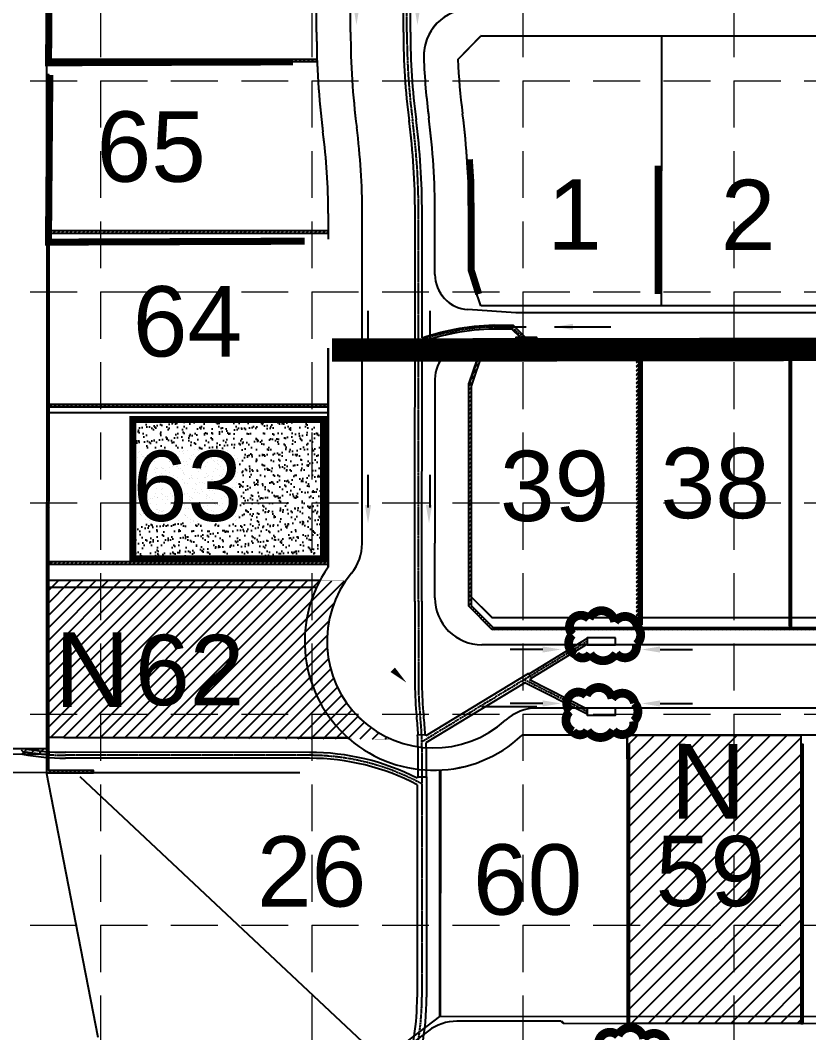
# Model space of a CAD drawing. Header units: inches. Extents: x 2468851 to 2474620, y 7110473 to 7114082.
# Drawn here: x 2471700.9 to 2472037.1, y 7112501.3 to 7112932.9 of the extents above; entities that cross this region are included whole.
import ezdxf
from ezdxf.enums import TextEntityAlignment as Align

# ---------------------------------------------------------------- set-up
doc = ezdxf.new("R2010")
doc.units = ezdxf.units.IN
doc.header["$MEASUREMENT"] = 0
for name, pattern in [('CENTER2', [1.125, 0.75, -0.125, 0.125, -0.125]), ('HIDDEN', [0.375, 0.25, -0.125]), ('PHANTOM2', [3.15, 1.9, -0.25, 0.25, -0.25, 0.25, -0.25])]:
    doc.linetypes.add(name, pattern=pattern)
for name, color, linetype in [('APVMT', 11, 'Continuous'), ('AROW', 250, 'Continuous'), ('BASE', 7, 'Continuous'), ('BDY', 250, 'PHANTOM2'), ('ESMT', 250, 'HIDDEN'), ('ex-pvmt', 7, 'Continuous'), ('ex-row', 1, 'Continuous'), ('ex-stm', 9, 'Continuous'), ('EXIST', 250, 'Continuous'), ('EXSTM', 250, 'Continuous'), ('FLOW', 250, 'Continuous'), ('fut-apvmt', 157, 'Continuous'), ('fut-arow', 157, 'Continuous'), ('fut-inlets', 157, 'Continuous'), ('fut-lotno', 157, 'Continuous'), ('fut-lots', 157, 'Continuous'), ('fut-pvmt', 157, 'Continuous'), ('fut-srow', 157, 'Continuous'), ('fut-stm', 31, 'Continuous'), ('FUTURE', 250, 'Continuous'), ('GRID', 254, 'HIDDEN'), ('LEGEND', 7, 'Continuous'), ('LOT', 250, 'Continuous'), ('LOTNO', 250, 'Continuous'), ('Newcastle homesites', 194, 'Continuous'), ('PVMT', 250, 'Continuous'), ('PWall 2', 7, 'Continuous'), ('SODDED LOT', 2, 'Continuous'), ('SROW', 250, 'Continuous'), ('STM', 1, 'Continuous'), ('STMCL', 133, 'CENTER2'), ('WALL', 21, 'HIDDEN')]:
    doc.layers.add(name, color=color, linetype=linetype)
doc.styles.add('L60', font='simplex', dxfattribs={"width": 0.8, "height": 6})
doc.styles.get("Standard").update_dxf_attribs({"font": 'ARIAL.TTF'})
doc.dimstyles.new('Flow', dxfattribs={"dimscale": 100, "dimtxt": 0.18, "dimasz": 0.08, "dimexe": 0.18, "dimexo": 0.0625, "dimgap": 0.015, "dimtad": 1, "dimdec": 4, "dimzin": 0, "dimdsep": 46, "dimtxsty": 'L60', "dimcen": 0, "dimse1": 1, "dimse2": 1, "dimclrd": 7, "dimclrt": 7, "dimadec": 0, "dimazin": 0, "dimtfac": 1, "dimtdec": 4, "dimtofl": 0, "dimtmove": 0, "dimatfit": 3, "dimfxl": 0, "dimtolj": 1, "dimtzin": 0, "dimarcsym": 0})
pattern_1 = [(45, (0, 0), (-0.88388347648, 0.88388347648), [])]

# ---------------------------------------------------------------- blocks, each defined once
blk = doc.blocks.new('1D')
at = {"layer": 'FLOW'}
for p, q in [((7.37, 11.5), (21.23, 11.5)), ((7.37, -11.5), (21.23, -11.5))]:
    blk.add_line(p, q, dxfattribs=at)
for points in [[(7.37, 10.2), (7.37, 12.8), (-0.43, 11.5)], [(7.37, -12.8), (7.37, -10.2), (-0.43, -11.5)]]:
    blk.add_solid(points, dxfattribs=at)
blk = doc.blocks.new('1DB')
at = {"layer": 'FLOW'}
for p, q in [((6.25, 13), (20.07, 13)), ((6.25, -13.5), (20.07, -13.5))]:
    blk.add_line(p, q, dxfattribs=at)
for points in [[(7.28, 11.68), (7.28, 14.32), (-0.62, 13)], [(7.28, -14.32), (7.28, -11.68), (-0.62, -13)]]:
    blk.add_solid(points, dxfattribs=at)

msp = doc.modelspace()

# ---------------------------------------------------------------- hatches: boundary and pattern name
at = {"layer": 'BASE'}
h = msp.add_hatch(dxfattribs=at)
h.set_pattern_fill('AR-SAND', color=30, scale=2.373696, style=0)
h.set_pattern_definition([(37.5, (2473757.5543, 7112525.3953), (-0.149527, 4.573693), [0, -3.6080175, 0, -4.035283, 0, -3.8572555]), (7.5, (2473757.5543, 7112525.395), (4.200911, 6.698916), [0, -1.9464305, 0, -3.251963, 0, -1.24619]), (327.5, (2473754.6347, 7112525.3953), (7.392025, 0.013433), [0, -1.186848, 0, -4.272652, 0, -5.578185]), (317.5, (2473754.6347, 7112525.395), (7.13563, 2.083335), [0, -0.593424, 0, -2.800961, 0, -3.204489])])
h.paths.add_polyline_path([(2471830.19, 7112703.42), (2471830.19, 7112762.76), (2471748.92, 7112762.76), (2471748.92, 7112703.42)])
at = {"layer": 'ex-stm'}
h = msp.add_hatch(dxfattribs=at)
h.set_pattern_fill('ANSI31', color=5, angle=90, style=0)
h.set_pattern_definition([(135, (2471550.60074, 7112260.83566), (-0.088388348, -0.088388348), [])])
h.paths.add_polyline_path([(2471931.07, 7112795.76), (2471931.07, 7112796.26), (2471912.19, 7112796.26), (2471902.19, 7112795.6), (2471902.19, 7112795.1), (2471912.19, 7112795.76), (2471912.19, 7112795.26), (2471921.07, 7112795.26), (2471921.07, 7112795.76)])
at = {"layer": 'PWall 2'}
h = msp.add_hatch(dxfattribs=at)
h.set_pattern_fill('ANSI31', color=4, scale=10, style=0)
h.set_pattern_definition(pattern_1)
h.paths.add_polyline_path([(2471827.47, 7112915.15, -0.000758), (2471827.44, 7112916.15), (2471713.8, 7112916.17), (2471713.8, 7112915.17)])
h.paths.add_polyline_path([(2471713.24, 7112986.18), (2471712.24, 7112986.18), (2471712.23, 7112916.18), (2471713.23, 7112916.18)])
h = msp.add_hatch(dxfattribs=at)
h.set_pattern_fill('ANSI31', color=4, scale=10, style=0)
h.set_pattern_definition(pattern_1)
h.paths.add_polyline_path([(2471713.23, 7112909.72), (2471712.23, 7112909.72), (2471712.21, 7112844.21, -0.124787), (2471713.21, 7112843.96)])
h = msp.add_hatch(dxfattribs=at)
h.set_pattern_fill('ANSI31', color=4, scale=10, style=0)
h.set_pattern_definition(pattern_1)
h.paths.add_polyline_path([(2471832.21, 7112842.14), (2471832.21, 7112843.14), (2471712.21, 7112843.18), (2471712.14, 7112612.11), (2471732.12, 7112612.11), (2471732.12, 7112613.11), (2471713.15, 7112613.11), (2471713.21, 7112842.18)])
h = msp.add_hatch(dxfattribs=at)
h.set_pattern_fill('ANSI31', color=4, scale=10, style=0)
h.set_pattern_definition(pattern_1)
h.paths.add_polyline_path([(2471832.21, 7112842.14), (2471832.21, 7112843.14), (2471712.21, 7112843.18), (2471712.14, 7112612.11), (2471732.12, 7112612.11), (2471732.12, 7112613.11), (2471713.15, 7112613.11), (2471713.21, 7112842.18)])
h = msp.add_hatch(dxfattribs=at)
h.set_pattern_fill('ANSI31', color=4, scale=10, style=0)
h.set_pattern_definition(pattern_1)
edge = h.paths.add_edge_path()
edge.add_line((2471898.16, 7112791.79), (2471893.19, 7112776.89))
edge.add_line((2471893.19, 7112776.89), (2471893.16, 7112683.52))
edge.add_line((2471893.16, 7112683.52), (2471902.57, 7112674.11))
edge.add_line((2471902.57, 7112674.11), (2472424, 7112673.97))
edge.add_line((2472424, 7112673.97), (2472438.16, 7112678.69))
edge.add_line((2472438.16, 7112678.69), (2472438.18, 7112741.91))
edge.add_arc((2472389.18, 7112741.92), 49, 359.9854, 432.3173)
edge.add_line((2472404.06, 7112788.61), (2472404.36, 7112789.56))
edge.add_arc((2472389.18, 7112741.92), 50, -0.0146, 72.3173, ccw=False)
edge.add_line((2472439.18, 7112741.91), (2472439.16, 7112677.97))
edge.add_line((2472439.16, 7112677.97), (2472424.16, 7112672.97))
edge.add_line((2472424.16, 7112672.97), (2471902.16, 7112673.11))
edge.add_line((2471902.16, 7112673.11), (2471892.16, 7112683.11))
edge.add_line((2471892.16, 7112683.11), (2471892.19, 7112777.05))
edge.add_line((2471892.19, 7112777.05), (2471897.21, 7112792.11))
edge.add_line((2471897.21, 7112792.11), (2471898.16, 7112791.79))
h = msp.add_hatch(dxfattribs=at)
h.set_pattern_fill('ANSI31', color=4, scale=10, style=0)
h.set_pattern_definition([(45, (-32.437, 475.0036), (-0.88388347648, 0.88388347648), [])])
h.paths.add_polyline_path([(2471963.6, 7112675.25), (2471964.6, 7112675.25), (2471964.63, 7112793.25), (2471963.63, 7112793.25)])
h = msp.add_hatch(dxfattribs=at)
h.set_pattern_fill('ANSI31', color=4, scale=10, style=0)
h.set_pattern_definition([(45, (-106.437, 473.8631), (-0.88388347648, 0.88388347648), [])])
h.paths.add_polyline_path([(2471963.6, 7112674.09), (2471964.6, 7112674.09), (2471964.63, 7112792.09), (2471963.63, 7112792.09)])
h = msp.add_hatch(dxfattribs=at)
h.set_pattern_fill('ANSI31', color=4, scale=10, style=0)
h.set_pattern_definition([(45, (-161.879, 475.0412), (-0.88388347648, 0.88388347648), [])])
h.paths.add_polyline_path([(2471964.52, 7112673.32), (2471965.52, 7112673.32), (2471965.55, 7112791.32), (2471964.55, 7112791.32)])
h = msp.add_hatch(dxfattribs=at)
h.set_pattern_fill('ANSI31', color=4, scale=10, style=0)
h.set_pattern_definition(pattern_1)
h.paths.add_polyline_path([(2471713.19, 7112769.11), (2471713.19, 7112768.11), (2471832.18, 7112768.08), (2471832.18, 7112769.08)])
h = msp.add_hatch(dxfattribs=at)
h.set_pattern_fill('ANSI31', color=4, scale=10, style=0)
h.set_pattern_definition(pattern_1)
h.paths.add_polyline_path([(2471713.19, 7112769.11), (2471713.19, 7112768.11), (2471832.18, 7112768.08), (2471832.18, 7112769.08)])
h = msp.add_hatch(dxfattribs=at)
h.set_pattern_fill('ANSI31', color=4, scale=10, style=0)
h.set_pattern_definition(pattern_1)
h.paths.add_polyline_path([(2471713.17, 7112702.11), (2471713.17, 7112701.11), (2471832.17, 7112701.08), (2471832.17, 7112702.08)])
h = msp.add_hatch(dxfattribs=at)
h.set_pattern_fill('ANSI31', color=4, scale=10, style=0)
h.set_pattern_definition(pattern_1)
h.paths.add_polyline_path([(2471713.17, 7112702.11), (2471713.17, 7112701.11), (2471832.17, 7112701.08), (2471832.17, 7112702.08)])
h = msp.add_hatch(dxfattribs=at)
h.set_pattern_fill('ANSI31', color=4, scale=10, style=0)
h.set_pattern_definition([(45, (-184.422, 306.047), (-0.88388347648, 0.88388347648), [])])
h.paths.add_polyline_path([(2471959.62, 7112505.25), (2471960.62, 7112505.25), (2471960.65, 7112624.25), (2471959.65, 7112624.25)])
h = msp.add_hatch(dxfattribs=at)
h.set_pattern_fill('ANSI31', color=4, scale=10, style=0)
h.set_pattern_definition([(45, (-110.422, 306.0281), (-0.88388347648, 0.88388347648), [])])
h.paths.add_polyline_path([(2472033.62, 7112505.23), (2472034.62, 7112505.23), (2472034.65, 7112624.23), (2472033.65, 7112624.23)])
at = {"layer": 'SODDED LOT', "linetype": 'Continuous'}
h = msp.add_hatch(dxfattribs=at)
h.set_pattern_fill('ANSI31', color=256, scale=40, style=0)
h.paths.add_polyline_path([(2472093.27, 7112787.68), (2472221.59, 7112787.6), (2472221.08, 7112667.42), (2472093.19, 7112666.7), (2472093.19, 7112679.12), (2472093.23, 7112787.69)])
h.paths.add_polyline_path([(2471960.54, 7112505.35), (2471959.71, 7112628.22), (2472033.69, 7112628.18), (2472034.41, 7112505.21), (2471960.54, 7112505.34)])
h.paths.add_polyline_path([(2472943.89, 7112483.19), (2472828.59, 7112440.6), (2472835.74, 7112422.59), (2472839.67, 7112413.52), (2472848.01, 7112395.55), (2472853.04, 7112385.9), (2472858.54, 7112375.56), (2472870.46, 7112355.81), (2472902.04, 7112375.66), (2472974.15, 7112421.81), (2472963.65, 7112439.45), (2472954.73, 7112457.18), (2472946.69, 7112476.09), (2472944.08, 7112483.06)])
h.paths.add_polyline_path([(2473207.06, 7112415.58), (2473209.53, 7112419.29), (2473291.23, 7112550.2), (2473277.07, 7112559.74), (2473268.68, 7112565.82), (2473245.98, 7112583.4), (2473233.38, 7112592.16), (2473227.76, 7112595.82), (2473221.45, 7112599.4), (2473212.26, 7112604.76), (2473198.38, 7112611.83), (2473179.61, 7112620.06), (2473160.96, 7112626.49), (2473143.61, 7112631.4), (2473124.73, 7112635.28), (2473119.22, 7112635.24), (2473114.46, 7112633.66), (2473110.42, 7112630.84), (2473107.89, 7112626.3), (2473106.59, 7112621.61), (2473105.41, 7112606.64), (2473105.49, 7112593.24), (2473106.92, 7112578.87), (2473109.79, 7112566.01), (2473113.82, 7112552.87), (2473118.84, 7112540.86), (2473119.62, 7112539.28), (2473125.49, 7112528.42), (2473132.54, 7112517.6), (2473154.47, 7112487.42), (2473189.13, 7112440.05), (2473207, 7112415.61)])
h.paths.add_polyline_path([(2472149.87, 7113580.61), (2472139.15, 7113587.25), (2472148.34, 7113599.5), (2472129.96, 7113617.37), (2472301.04, 7113620.95), (2472421.05, 7113670.47), (2472435.86, 7113657.7), (2472418.5, 7113656.68), (2472386.32, 7113644.43), (2472349.55, 7113630.65), (2472301.04, 7113613.8), (2472253.54, 7113608.18), (2472206.05, 7113607.67), (2472182.05, 7113606.65), (2472168.77, 7113602.57), (2472156, 7113590.31)])
h.paths.add_polyline_path([(2472770.94, 7113693.31), (2472783.83, 7113696.4), (2473029.19, 7113695.37), (2473046.2, 7113689.7), (2473045.68, 7113705.68), (2472771.46, 7113707.22)])
h.paths.add_polyline_path([(2473645.39, 7113690.66), (2473644.98, 7113704.58), (2473380.05, 7113706.22), (2473375.55, 7113692.3), (2473381.69, 7113694.76), (2473634.33, 7113693.94)])
h.paths.add_polyline_path([(2473661.81, 7113026.94), (2473687.47, 7113025.61), (2473728.46, 7113019.28), (2473771.12, 7113012.61), (2473800.78, 7113000.62), (2473816.11, 7112991.96), (2473817.62, 7112992.3), (2473826.58, 7112958.99), (2473778.33, 7112869.43), (2473754.23, 7112818.27), (2473704.86, 7112707.31), (2473675.95, 7112628.52), (2473649.37, 7112551.6), (2473609.35, 7112401.13), (2473621.99, 7112397.24), (2473660.24, 7112541.42), (2473686.99, 7112623.57), (2473721.05, 7112713.98), (2473756.54, 7112795.8), (2473776.21, 7112842.14), (2473803.69, 7112892.8), (2473821.26, 7112931.75), (2473838.19, 7112953.92), (2473843.82, 7112970.36), (2473841.57, 7112984.99), (2473834.36, 7112995.8), (2473821.75, 7113003.46), (2473803.51, 7113011.56), (2473780.76, 7113020.12), (2473754.18, 7113027.78), (2473717.91, 7113032.73), (2473683.75, 7113037.76), (2473675.22, 7113037.54), (2473668.46, 7113034.66), (2473663.02, 7113029.01)])
h.paths.add_polyline_path([(2473971.46, 7113199.84), (2473953.3, 7113211.94), (2473941.19, 7113192.09), (2473861.1, 7113065.57), (2473810.53, 7113087.5), (2473761.17, 7113101.51), (2473720.96, 7113106.99), (2473697.2, 7113110.44), (2473674.12, 7113113.74), (2473679.51, 7113105.34), (2473686.71, 7113099.95), (2473703.5, 7113097.55), (2473742.47, 7113092.16), (2473787.44, 7113083.17), (2473826.42, 7113069.98), (2473851, 7113058.59), (2473862.39, 7113053.19), (2473874.39, 7113053.49), (2473885.78, 7113058.29), (2473895.97, 7113069.68), (2473937.95, 7113137.71), (2473969.87, 7113198.61)])
h.paths.add_polyline_path([(2474189.42, 7113705.55), (2474212.71, 7113695.29), (2474173.05, 7113585.51), (2474125.46, 7113471.59), (2474078.44, 7113374.03), (2473995.24, 7113231.38), (2473980.72, 7113211.84), (2473961.73, 7113224.12), (2474019.25, 7113316.23), (2474060.01, 7113393.26), (2474123.11, 7113525), (2474155.5, 7113608.17)])
h.paths.add_polyline_path([(2472613.26, 7113048.11), (2472742.65, 7113047.89), (2472742.87, 7112984.1), (2472740.21, 7112975.02), (2472732.24, 7112966.82), (2472722.71, 7112964.61), (2472628.32, 7112964.83), (2472620.35, 7112967.71), (2472615.69, 7112974.13), (2472614.14, 7112982.33), (2472613.26, 7112995.17)])
h.paths.add_polyline_path([(2472069.94, 7112331.55), (2472070.27, 7112318.14), (2472070.57, 7112197.11), (2471996.68, 7112197.18), (2471995.85, 7112331.7), (2472070.2, 7112331.62)])
h.paths.add_polyline_path([(2472440.24, 7112197.06), (2472440.35, 7112331.72), (2472514.33, 7112331.71), (2472514.08, 7112311.45), (2472514.13, 7112197.08), (2472440.38, 7112197.08)])
h.paths.add_polyline_path([(2471733.82, 7111882.26), (2471733.82, 7111970.43), (2471868.56, 7111970.92), (2471868.33, 7111882.52), (2471840.59, 7111882.44), (2471733.92, 7111881.99)])
edge = h.paths.add_edge_path()
edge.add_line((2471343.49, 7111970.99), (2471344.1, 7111826.58))
edge.add_line((2471344.1, 7111826.58), (2471538.48, 7111827.27))
edge.add_arc((2471538.41, 7111847.27), 20, 270.2036, 360.1993)
edge.add_line((2471558.41, 7111847.34), (2471558.39, 7111971.64))
edge.add_line((2471558.39, 7111971.64), (2471343.54, 7111970.92))
edge.add_line((2471343.54, 7111970.92), (2471343.49, 7111970.99))
h.paths.add_polyline_path([(2471436.46, 7111651.34), (2471435.9, 7111795.94), (2471345.57, 7111795.65), (2471346.01, 7111779.03), (2471346.34, 7111651.2), (2471436.36, 7111651.42)])
edge = h.paths.add_edge_path()
edge.add_line((2470893.92, 7111969.77), (2470893.47, 7112114.02))
edge.add_line((2470893.47, 7112114.02), (2470801.61, 7112113.73))
edge.add_arc((2470801.67, 7112093.74), 19.99, 90.1777, 179.3767)
edge.add_line((2470781.69, 7112093.96), (2470781.61, 7112090.91))
edge.add_line((2470781.61, 7112090.91), (2470782.08, 7111968.84))
edge.add_line((2470782.08, 7111968.84), (2470894, 7111969.62))
edge.add_line((2470894, 7111969.62), (2470893.92, 7111969.77))
h.paths.add_polyline_path([(2470750.33, 7112143.41), (2470731.58, 7112143.47), (2470623.88, 7112143.12), (2470623.33, 7112319.59), (2470749.92, 7112320.06), (2470750.44, 7112143.38)])
h.paths.add_polyline_path([(2470605.1, 7111911.51), (2470605.12, 7111834.55), (2470462.4, 7111834.08), (2470462.15, 7111910.96), (2470480.76, 7111911.1), (2470605.11, 7111911.52)])
h = msp.add_hatch(dxfattribs=at)
h.set_pattern_fill('ANSI31', color=256, scale=30, style=0)
h.set_pattern_definition([(45, (0, 0), (-2.6516504294, 2.6516504294), [])])
h.paths.add_polyline_path([(2471838.75, 7112693.24), (2471839.59, 7112693.47), (2471836.51, 7112688.72), (2471832.88, 7112678.61), (2471831.62, 7112667.99), (2471832.61, 7112657.51), (2471836.82, 7112647.11), (2471842.02, 7112639.03), (2471844.16, 7112637.46), (2471850.27, 7112631.44), (2471858.69, 7112626.49), (2471712.15, 7112627.12), (2471712.18, 7112694.1), (2471840, 7112694.01)])
at = {"layer": 'SODDED LOT'}
h = msp.add_hatch(dxfattribs=at)
h.set_pattern_fill('ANSI31', color=256, scale=40, style=0)
edge = h.paths.add_edge_path()
edge.add_line((2471878.14, 7111617.81), (2471733.92, 7111616.99))
edge.add_line((2471733.92, 7111616.99), (2471734.18, 7111508.06))
edge.add_line((2471734.18, 7111508.06), (2471859.31, 7111508.34))
edge.add_arc((2471859.27, 7111527.78), 19.44, 270.1281, 365.8334)
edge.add_line((2471878.6, 7111529.75), (2471878.43, 7111615.84))
edge.add_line((2471878.43, 7111615.84), (2471878.14, 7111617.81))
h.paths.add_polyline_path([(2471515.94, 7111475.91), (2471516.13, 7111331.66), (2471426.75, 7111331.66), (2471425.57, 7111475.63)])
h.paths.add_polyline_path([(2471163.92, 7111825.55), (2471163.11, 7111970.3), (2471074.78, 7111968.28), (2471074.38, 7111826.35)])
h.paths.add_polyline_path([(2470983.7, 7111825.12), (2470983.24, 7111969.87), (2470894.17, 7111968.95), (2470894.63, 7111825.58)])
h.paths.add_polyline_path([(2470462.54, 7111834), (2470614.22, 7111834.65), (2470616.16, 7111789.71), (2470750.69, 7111790.68), (2470751.01, 7111702.42), (2470616.8, 7111702.42), (2470615.83, 7111759), (2470605.81, 7111757.38), (2470463.51, 7111758.67)])
h.paths.add_polyline_path([(2470113.06, 7111496.01), (2470072.97, 7111368.32), (2470108.65, 7111357.77), (2470153.2, 7111347.74), (2470207.79, 7111335.38), (2470236.95, 7111331.19), (2470298.11, 7111325.02), (2470314.47, 7111323.88), (2470322.8, 7111457.64), (2470251.12, 7111464.45), (2470181.78, 7111477.77)])
h.paths.add_polyline_path([(2469651.46, 7111700.86), (2469516.57, 7111699.32), (2469517.53, 7111609.54), (2469562.54, 7111591.28), (2469580.04, 7111585.32), (2469605.81, 7111578.2), (2469620.57, 7111574.84), (2469632.5, 7111573.42), (2469636.94, 7111573.89), (2469641.49, 7111575.41), (2469645.37, 7111578.15), (2469648.39, 7111581.55), (2469651.14, 7111586.66), (2469652.37, 7111591.68), (2469652.18, 7111601.14)])
edge = h.paths.add_edge_path()
edge.add_line((2470431.89, 7111667.04), (2470417.42, 7111666.88))
edge.add_line((2470417.42, 7111666.88), (2470297.6, 7111666.45))
edge.add_line((2470297.6, 7111666.45), (2470297.94, 7111491.19))
edge.add_line((2470297.94, 7111491.19), (2470338, 7111488.45))
edge.add_line((2470338, 7111488.45), (2470383.55, 7111487.7))
edge.add_line((2470383.55, 7111487.7), (2470414.18, 7111488.82))
edge.add_arc((2470413.48, 7111507.87), 19.06, 272.1037, 359.9465)
edge.add_line((2470432.54, 7111507.85), (2470431.94, 7111665.77))
edge.add_line((2470431.94, 7111665.77), (2470431.89, 7111667.04))
h.paths.add_polyline_path([(2470001.06, 7111707.22), (2470149.45, 7111666.19), (2470148.76, 7111841.57), (2470001.33, 7111840.86)])
edge = h.paths.add_edge_path()
edge.add_line((2469778.45, 7111705.57), (2469682.37, 7111705.53))
edge.add_line((2469682.37, 7111705.53), (2469683.62, 7111588.73))
edge.add_arc((2469701.77, 7111588.93), 18.15, 180.6134, 277.0441)
edge.add_line((2469703.99, 7111570.92), (2469779.71, 7111571.39))
edge.add_line((2469779.71, 7111571.39), (2469779.64, 7111586.31))
edge.add_line((2469779.64, 7111586.31), (2469778.45, 7111705.57))
h.paths.add_polyline_path([(2470015.75, 7112006.16), (2470015.99, 7111872), (2470095.33, 7111872.74), (2470094.59, 7112006.9), (2470099.29, 7112006.9), (2470098.86, 7112141.12), (2470021.38, 7112140.9), (2470020.72, 7112007.15)])
h.paths.add_polyline_path([(2469776.58, 7112005.55), (2469856.02, 7112005.8), (2469856.49, 7111871.77), (2469777.08, 7111871.31), (2469777.08, 7111885.96)])
edge = h.paths.add_edge_path()
edge.add_line((2469786.45, 7112005.92), (2469785.68, 7112140.02))
edge.add_line((2469785.68, 7112140.02), (2469713.34, 7112139.91))
edge.add_arc((2469713.38, 7112119.63), 20.27, 90.093, 165.6857)
edge.add_arc((2470143.68, 7112009.84), 464.36, 165.6857, 180.536)
edge.add_line((2469679.34, 7112005.49), (2469785.96, 7112005.86))
edge.add_line((2469785.96, 7112005.86), (2469786.45, 7112005.92))
h.paths.add_polyline_path([(2469649.6, 7111848.84), (2469635.2, 7111848.75), (2469515.35, 7111847.42), (2469515.62, 7111823.32), (2469381.31, 7111821.85), (2469381.93, 7111748.24), (2469396.3, 7111748.24), (2469516.28, 7111749.42), (2469516.06, 7111773.6), (2469650.36, 7111775)])
h.paths.add_polyline_path([(2469651.21, 7112064.55), (2469634.57, 7112066.16), (2469517.7, 7112080.49), (2469516.64, 7112069.09), (2469514.68, 7112044.74), (2469514.3, 7111995.84), (2469514.75, 7111921.62), (2469649.01, 7111922.88), (2469647.99, 7111997.16), (2469648.39, 7112022.09), (2469649.17, 7112040.78)])
h.paths.add_polyline_path([(2469348.37, 7111996.14), (2469333.8, 7111995.88), (2469211.95, 7111994.68), (2469213.43, 7111846.88), (2469349.74, 7111848.08)])
edge = h.paths.add_edge_path()
edge.add_line((2469730.73, 7112440.03), (2469731.15, 7112305.56))
edge.add_line((2469731.15, 7112305.56), (2469808.21, 7112305.54))
edge.add_line((2469808.21, 7112305.54), (2470037.38, 7112306.59))
edge.add_line((2470037.38, 7112306.59), (2470037.82, 7112172.28))
edge.add_line((2470037.82, 7112172.28), (2469741.34, 7112171.2))
edge.add_arc((2469741.22, 7112203.44), 32.23, 246.0227, 270.2078, ccw=False)
edge.add_arc((2469697.26, 7112140.01), 45.9, 47.7551, 171.3864)
edge.add_line((2469651.88, 7112146.88), (2469532.82, 7112163.94))
edge.add_line((2469532.82, 7112163.94), (2469542.24, 7112198.47))
edge.add_line((2469542.24, 7112198.47), (2469562.19, 7112256.01))
edge.add_line((2469562.19, 7112256.01), (2469579.94, 7112304.73))
edge.add_line((2469579.94, 7112304.73), (2469573.93, 7112305.1))
edge.add_line((2469573.93, 7112305.1), (2469573.43, 7112439.53))
edge.add_line((2469573.43, 7112439.53), (2469730.73, 7112440.03))
h.paths.add_polyline_path([(2470018.68, 7112606.6), (2470019.14, 7112472.29), (2470094.74, 7112472.83), (2470094.31, 7112486.95), (2470094.13, 7112606.77)])
h.paths.add_polyline_path([(2469792.37, 7112605.8), (2469792.71, 7112471.2), (2469716.66, 7112471.33), (2469716.66, 7112486.16), (2469716.53, 7112605.8)])
h.paths.add_polyline_path([(2470020.12, 7112140.9), (2470020.45, 7112006.75), (2469864, 7112006.19), (2469863.37, 7112140.41)])
h.paths.add_polyline_path([(2471074.5, 7112290.24), (2471164.61, 7112290.54), (2471163.96, 7112435.01), (2471074.15, 7112434.66)])
edge = h.paths.add_edge_path()
edge.add_line((2471343.8, 7111971.44), (2471344.7, 7112114.95))
edge.add_line((2471344.7, 7112114.95), (2471539.87, 7112116.18))
edge.add_arc((2471539.99, 7112097.82), 18.36, 0.6652, 90.3626, ccw=False)
edge.add_line((2471558.35, 7112098.03), (2471558.44, 7111971.6))
edge.add_line((2471558.44, 7111971.6), (2471343.8, 7111971.44))
h.paths.add_polyline_path([(2471733.95, 7111796.93), (2471589.88, 7111797.21), (2471589.6, 7111707.83), (2471733.95, 7111707.27)])
h.paths.add_polyline_path([(2471256.55, 7111650.5), (2471346.65, 7111651.4), (2471345.56, 7111795.58), (2471256.09, 7111794.88)])
h.paths.add_polyline_path([(2470896.14, 7111649.75), (2470986.24, 7111650.18), (2470985.81, 7111794.06), (2470895.5, 7111793.85)])
h.paths.add_polyline_path([(2471075.94, 7111650.02), (2471166.38, 7111650.42), (2471165.98, 7111506.4), (2471076.34, 7111505.2)])
edge = h.paths.add_edge_path()
edge.add_line((2470616.6, 7111503.76), (2470614.57, 7111613.54))
edge.add_line((2470614.57, 7111613.54), (2470751.96, 7111614.46))
edge.add_line((2470751.96, 7111614.46), (2470752.52, 7111524.23))
edge.add_arc((2470733.02, 7111524.11), 19.51, -88.4919, 0.3567, ccw=False)
edge.add_line((2470733.53, 7111504.61), (2470623.66, 7111504.15))
edge.add_line((2470623.66, 7111504.15), (2470616.6, 7111503.76))
h.paths.add_polyline_path([(2470463.61, 7111603.16), (2470613.04, 7111603.43), (2470612.86, 7111756.91), (2470462.93, 7111757.35)])
h.paths.add_polyline_path([(2469852.56, 7111706.18), (2469854.08, 7111571.62), (2469927.93, 7111571.62), (2469926.61, 7111705.99)])
edge = h.paths.add_edge_path()
edge.add_line((2470297.32, 7111740.55), (2470297.26, 7111841.96))
edge.add_line((2470297.26, 7111841.96), (2470411.86, 7111842.43))
edge.add_arc((2470411.94, 7111822.98), 19.45, 2.0481, 90.236, ccw=False)
edge.add_line((2470431.37, 7111823.68), (2470431.8, 7111741.01))
edge.add_line((2470431.8, 7111741.01), (2470297.32, 7111740.55))
h.paths.add_polyline_path([(2470148.95, 7111841.35), (2470149.53, 7111666.08), (2470297.52, 7111666.62), (2470296.95, 7111841.9)])
h.paths.add_polyline_path([(2470001.09, 7111840.81), (2469926.23, 7111840.4), (2469926.77, 7111706.44), (2470001.47, 7111706.6)])
h.paths.add_polyline_path([(2469683.69, 7111706.18), (2469852.19, 7111706.18), (2469851.39, 7111840.13), (2469708.56, 7111840.13), (2469694.21, 7111838.66), (2469687.03, 7111833.81), (2469682.17, 7111824.5), (2469681.4, 7111811.11), (2469682.35, 7111706.12)])
h.paths.add_polyline_path([(2469381.01, 7112045.7), (2469514.27, 7112044.48), (2469517.52, 7112080.63), (2469651.2, 7112064.38), (2469658.51, 7112108.24), (2469658.51, 7112116.77), (2469656.48, 7112120.02), (2469653.23, 7112126.93), (2469652.82, 7112135.05), (2469650.38, 7112142.36), (2469650.38, 7112146.42), (2469532.96, 7112162.67), (2469523.62, 7112122.46), (2469389.54, 7112138.3), (2469384.67, 7112102.56), (2469381.42, 7112070.88)])
h.paths.add_polyline_path([(2470183.62, 7112307.12), (2470258.33, 7112308.1), (2470258, 7112441.02), (2470182.97, 7112441.02)])
h.paths.add_polyline_path([(2470033.71, 7112306.58), (2470108.63, 7112307.6), (2470107.61, 7112441.33), (2470033.02, 7112440.99)])
h.paths.add_polyline_path([(2469731.5, 7112305.73), (2469808.52, 7112305.95), (2469807.86, 7112440.37), (2469731.08, 7112440.06)])
h.paths.add_polyline_path([(2469437.23, 7112304.73), (2469573.71, 7112305.3), (2469572.86, 7112439.76), (2469497.13, 7112438.91), (2469488.66, 7112437.5), (2469481.59, 7112432.69), (2469477.35, 7112427.05), (2469474.24, 7112416.03)])
h.paths.add_polyline_path([(2470320.44, 7112607.52), (2470321.11, 7112473.23), (2470245.46, 7112472.87), (2470245.08, 7112607.02)])
h.paths.add_polyline_path([(2470177.76, 7112007.29), (2470416.4, 7112007.94), (2470430.92, 7112007.8), (2470430.5, 7112122.83), (2470430.45, 7112123.93), (2470430.28, 7112125.48), (2470430.04, 7112126.7), (2470429.95, 7112127.17), (2470429.65, 7112128.23), (2470429.51, 7112128.71), (2470428.96, 7112130.17), (2470428.29, 7112131.61), (2470427.44, 7112133.03), (2470426.6, 7112134.28), (2470425.56, 7112135.6), (2470424.51, 7112136.68), (2470423.41, 7112137.67), (2470421.96, 7112138.8), (2470420.8, 7112139.55), (2470419.24, 7112140.4), (2470417.84, 7112141.02), (2470416.4, 7112141.53), (2470415.05, 7112141.89), (2470413.14, 7112142.22), (2470411.73, 7112142.37), (2470177.16, 7112141.43)])
h.paths.add_polyline_path([(2470605.08, 7112373.61), (2470460.62, 7112373.35), (2470460.51, 7112450.56), (2470529.82, 7112450.15), (2470604.97, 7112450.55)])
at = {"layer": 'STM'}
h = msp.add_hatch(dxfattribs=at)
h.set_pattern_fill('ANSI31', color=5, angle=90, style=0)
h.set_pattern_definition([(135, (2471550.60076, 7112260.77392), (-0.088388348, -0.088388348), [])])
h.paths.add_polyline_path([(2471931.07, 7112795.7), (2471931.07, 7112796.2), (2471912.19, 7112796.2), (2471902.19, 7112795.54), (2471902.19, 7112795.04), (2471912.19, 7112795.7), (2471912.19, 7112795.2), (2471921.07, 7112795.2), (2471921.07, 7112795.7)])

# ---------------------------------------------------------------- linework, layer by layer
at = {"layer": 'APVMT', "color": 7}
for p, q in [((2471912.19, 7112808.2), (2471891.7, 7112809.57)), ((2472416.19, 7112808.07), (2471912.19, 7112808.2)), ((2471912.19, 7112796.2), (2471891.7, 7112794.84)), ((2472566.19, 7112796.04), (2471912.19, 7112796.2))]:
    msp.add_line(p, q, dxfattribs=at)
at = {"layer": 'AROW'}
msp.add_line((2472637.64, 7112811.02), (2471897.2, 7112811.21), dxfattribs=at)
at = {"layer": 'BASE', "color": 30, "const_width": 2.97}
msp.add_lwpolyline([(2471748.92, 7112703.42), (2471830.19, 7112703.42), (2471830.19, 7112762.76), (2471748.92, 7112762.76)], close=True, dxfattribs=at)
at = {"layer": 'BDY', "color": 7, "linetype": 'Continuous'}
for p, q in [((2470604.37, 7112608.57), (2471712.15, 7112612.35)), ((2470604.37, 7112608.57), (2471712.15, 7112612.35)), ((2471734.11, 7112499.31), (2471712.14, 7112612.35))]:
    msp.add_line(p, q, dxfattribs=at)
at = {"layer": 'BDY', "linetype": 'Continuous', "ltscale": 40, "const_width": 10}
msp.add_lwpolyline([(2471833.76, 7112792.33), (2473152.87, 7112794.27), (2473199.9, 7112782.23), (2473152.1, 7112652.84), (2473320.33, 7112550.26), (2473446.15, 7112504.47), (2473431.29, 7112430.86), (2473606.8, 7112383.68)], dxfattribs=at)
at = {"layer": 'ESMT', "color": 157}
for p, q in [((2471840.64, 7112627.08), (2471712.15, 7112627.11)), ((2471820.15, 7112612.09), (2471800.89, 7112612.09))]:
    msp.add_line(p, q, dxfattribs=at)
at = {"layer": 'ex-pvmt'}
for p, q in [((2471841.73, 7112927.91), (2471841.79, 7113174.21)), ((2471846.67, 7112709.99), (2471846.71, 7112850.61)), ((2471877.7, 7112824.61), (2471877.71, 7112850.6)), ((2471912.19, 7112808.26), (2471891.7, 7112809.63)), ((2472416.19, 7112808.14), (2471912.19, 7112808.26)), ((2471912.19, 7112796.26), (2471891.7, 7112794.9)), ((2473139.31, 7112795.95), (2471912.14, 7112796.26)), ((2471877.69, 7112779.94), (2471877.67, 7112709.98))]:
    msp.add_line(p, q, dxfattribs=at)
for centre, radius, start, end in [((2471892.92, 7112917.77), 20, 89.9854, 182.179), ((2472157.23, 7112927.83), 315.5, 179.9854, 187.3874), ((2472157.23, 7112927.83), 284.5, 182.179, 187.3874), ((2471562.21, 7112850.68), 315.5, 359.9854, 7.3874), ((2471562.21, 7112850.68), 284.5, 359.9854, 7.3874), ((2471892.7, 7112824.6), 15, 179.9854, 266.1713), ((2471892.69, 7112779.94), 15, 93.7995, 179.9854)]:
    msp.add_arc(centre, radius, start, end, dxfattribs=at)
at = {"layer": 'ex-row', "color": 7}
for p, q in [((2471827.23, 7112927.91), (2471827.29, 7113174.21)), ((2471887.48, 7112916.27), (2471897.23, 7112926.27)), ((2473140.51, 7112925.95), (2471897.23, 7112926.27)), ((2471832.21, 7112850.61), (2471832.21, 7112842.14)), ((2471892.2, 7112826.27), (2471892.21, 7112850.59)), ((2471897.2, 7112811.27), (2471892.2, 7112826.27))]:
    msp.add_line(p, q, dxfattribs=at)
for centre, radius, start, end in [((2472157.23, 7112927.83), 330, 179.9854, 187.3874), ((2472157.23, 7112927.83), 270, 182.4522, 187.3874), ((2471562.21, 7112850.68), 330, 359.9854, 7.3874), ((2471562.21, 7112850.68), 270, 359.9854, 7.3874)]:
    msp.add_arc(centre, radius, start, end, dxfattribs=at)
at = {"layer": 'ex-stm', "color": 5}
for p, q in [((2471864.23, 7112927.9), (2471864.24, 7112949.06)), ((2471867.23, 7112927.9), (2471867.23, 7112945.29)), ((2471869.17, 7112685.27), (2471869.21, 7112850.6)), ((2471872.2, 7112797.6), (2471872.21, 7112850.6)), ((2471872.17, 7112685.27), (2471872.2, 7112796.01)), ((2471921.07, 7112797.01), (2471912.19, 7112797.01)), ((2471915.15, 7112796.26), (2471915.15, 7112797.76)), ((2471918.11, 7112796.26), (2471918.11, 7112797.76)), ((2471712.18, 7112622.41), (2471664.47, 7112622.24)), ((2471712.18, 7112622.41), (2471664.47, 7112622.24)), ((2471701.61, 7112620.12), (2471703.87, 7112622.38)), ((2471705.16, 7112620.13), (2471707.42, 7112622.39)), ((2471709.44, 7112620.87), (2471707.92, 7112622.39)), ((2471708.71, 7112620.14), (2471710.96, 7112622.4)), ((2471660.97, 7112619.98), (2471713.48, 7112620.16)), ((2471660.97, 7112619.98), (2471713.48, 7112620.16)), ((2471703.11, 7112620.13), (2471701.48, 7112621.76))]:
    msp.add_line(p, q, dxfattribs=at)
for points in [[(2471872.2, 7112797.6, -0.082609), (2471904.82, 7112803.02), (2471911, 7112803.01), (2471916.25, 7112797.76)], [(2471872.2, 7112796.01, -0.083912), (2471904.82, 7112801.52), (2471910.38, 7112801.51), (2471914.13, 7112797.76)]]:
    msp.add_lwpolyline(points, format="xyb", dxfattribs=at)
for points in [[(2471931.07, 7112795.76), (2471931.07, 7112796.26), (2471912.19, 7112796.26), (2471902.19, 7112795.6), (2471902.19, 7112795.1), (2471912.19, 7112795.76), (2471912.19, 7112795.26), (2471921.07, 7112795.26), (2471921.07, 7112795.76)], [(2471921.07, 7112795.26), (2471921.07, 7112797.76), (2471912.19, 7112797.76), (2471912.19, 7112795.26)]]:
    msp.add_lwpolyline(points, close=True, dxfattribs=at)
for centre, radius, start, end in [((2472157.23, 7112927.83), 293, 179.9854, 187.3874), ((2472157.23, 7112927.83), 290, 179.9854, 187.3874), ((2471562.21, 7112850.68), 307, 359.9854, 7.3874), ((2471562.21, 7112850.68), 310, 359.9854, 7.3874)]:
    msp.add_arc(centre, radius, start, end, dxfattribs=at)
at = {"layer": 'EXIST', "color": 252}
msp.add_line((2471712.21, 7112842.18), (2471712.29, 7113174.21), dxfattribs=at)
at = {"layer": 'EXSTM', "color": 5}
for p, q in [((2471712.18, 7112622.41), (2471664.47, 7112622.24)), ((2471660.97, 7112619.98), (2471713.48, 7112620.16))]:
    msp.add_line(p, q, dxfattribs=at)
at = {"layer": 'FLOW', "color": 7}
msp.add_line((2471903.31, 7112802.27), (2471916.63, 7112802.26), dxfattribs=at)
at = {"layer": 'FLOW'}
msp.add_line((2471903.31, 7112802.27), (2471916.63, 7112802.26), dxfattribs=at)
msp.add_lwpolyline([(2471865.54, 7112650.59, 0, 2.66, 0), (2471859.7, 7112656.05, 0, 0, -0.101648), (2471849.77, 7112672.82, 0, 0, -1.78038)], format="xyseb", dxfattribs=at)
at = {"layer": 'FLOW', "color": 7}
msp.add_solid([(2471903.31, 7112800.95), (2471903.31, 7112803.58), (2471895.41, 7112802.27)], dxfattribs=at)
at = {"layer": 'FLOW'}
msp.add_solid([(2471903.31, 7112800.95), (2471903.31, 7112803.58), (2471895.41, 7112802.27)], dxfattribs=at)
at = {"layer": 'fut-apvmt'}
for p, q in [((2471931.33, 7112506.2), (2471887.03, 7112506.21)), ((2471932.33, 7112505.2), (2471931.33, 7112506.2)), ((2471874.93, 7112502.13), (2471861.07, 7112491.61)), ((2472721.04, 7112505), (2471932.33, 7112505.2))]:
    msp.add_line(p, q, dxfattribs=at)
msp.add_arc((2471887.02, 7112486.21), 20, 89.9854, 127.2202, dxfattribs=at)
at = {"layer": 'fut-arow'}
for p, q in [((2471879.62, 7112508.21), (2471854.61, 7112489.22)), ((2472737.04, 7112507.99), (2471879.62, 7112508.21))]:
    msp.add_line(p, q, dxfattribs=at)
at = {"layer": 'fut-inlets', "color": 5}
for points in [[(2471954.67, 7112669.69), (2471942.66, 7112669.69), (2471942.66, 7112666.69), (2471954.66, 7112666.69)], [(2471954.66, 7112639.69), (2471942.66, 7112639.69), (2471942.66, 7112636.69), (2471954.66, 7112636.69)]]:
    msp.add_lwpolyline(points, close=True, dxfattribs=at)
at = {"layer": 'fut-lots', "color": 7}
for p, q in [((2471965.16, 7112678.19), (2471965.19, 7112793.19)), ((2472029.16, 7112678.17), (2472029.19, 7112793.17)), ((2471832.18, 7112768.08), (2471712.18, 7112768.11)), ((2471828.62, 7112694.08), (2471712.16, 7112694.11)), ((2471959.65, 7112628.19), (2471959.62, 7112508.19)), ((2472033.65, 7112628.17), (2472033.62, 7112508.17)), ((2471800.89, 7112612.09), (2471712.14, 7112612.11)), ((2471879.64, 7112613.27), (2471879.62, 7112508.21))]:
    msp.add_line(p, q, dxfattribs=at)
at = {"layer": 'fut-pvmt'}
for p, q in [((2471877.66, 7112686.71), (2471877.67, 7112709.98)), ((2472469.31, 7112666.56), (2471897.66, 7112666.71)), ((2471921.17, 7112640.2), (2471897.65, 7112640.21)), ((2472772.81, 7112639.48), (2471921.17, 7112639.7))]:
    msp.add_line(p, q, dxfattribs=at)
for centre, radius, start, end in [((2471826.67, 7112709.94), 20, 320.4285, 359.9854), ((2471877.16, 7112668.21), 45.5, 140.4285, 312.215), ((2471897.66, 7112686.71), 20, 179.9854, 269.9854), ((2471921.17, 7112619.7), 20, 89.9854, 132.215)]:
    msp.add_arc(centre, radius, start, end, dxfattribs=at)
at = {"layer": 'fut-srow', "color": 7}
for p, q in [((2471832.19, 7112793.22), (2471832.17, 7112699.84)), ((2471897.19, 7112793.21), (2471892.19, 7112778.21)), ((2471892.16, 7112688.21), (2471892.19, 7112778.21)), ((2471892.16, 7112688.21), (2471902.16, 7112678.2)), ((2472467.16, 7112678.06), (2471902.16, 7112678.2)), ((2472770.65, 7112627.98), (2471914.9, 7112628.2))]:
    msp.add_line(p, q, dxfattribs=at)
msp.add_arc((2471877.16, 7112668.21), 55, 144.8886, 313.3272, dxfattribs=at)
at = {"layer": 'fut-stm', "color": 5}
for p, q in [((2471869.17, 7112685.27), (2471869.16, 7112649.73)), ((2471872.17, 7112685.27), (2471872.16, 7112649.73)), ((2471942.66, 7112669.36), (2471917.76, 7112654.24)), ((2471942.66, 7112667.02), (2471918.8, 7112652.53)), ((2471917.63, 7112654.46), (2471873.8, 7112627.84)), ((2471918.93, 7112652.32), (2471917.63, 7112654.46)), ((2471916.02, 7112650.55), (2471873.88, 7112624.96)), ((2471942.66, 7112637.07), (2471916.02, 7112650.55)), ((2471918.93, 7112652.32), (2471918.04, 7112651.78)), ((2471942.66, 7112639.31), (2471918.04, 7112651.78)), ((2471870.28, 7112628.28), (2471873.78, 7112628.44)), ((2471870.4, 7112622.99), (2471870.39, 7112610.36)), ((2471873.9, 7112622.99), (2471873.89, 7112610.36)), ((2471824.25, 7112620.84), (2471720.14, 7112620.86)), ((2471824.25, 7112618.34), (2471720.14, 7112618.36)), ((2471870.14, 7112610.36), (2471874.14, 7112610.36)), ((2471874.14, 7112610.36), (2471874.12, 7112516.5)), ((2471870.14, 7112607.01), (2471870.12, 7112516.5))]:
    msp.add_line(p, q, dxfattribs=at)
at = {"layer": 'fut-stm', "color": 5, "linetype": 'CENTER2'}
for p, q in [((2471870.67, 7112685.27), (2471870.66, 7112649.73)), ((2471942.66, 7112668.19), (2471872.12, 7112625.36)), ((2471942.66, 7112638.19), (2471915.72, 7112651.83)), ((2471872.15, 7112622.99), (2471872.12, 7112516.5)), ((2471824.25, 7112619.59), (2471720.14, 7112619.61)), ((2471870.14, 7112610.36), (2471870.14, 7112609.83))]:
    msp.add_line(p, q, dxfattribs=at)
at = {"layer": 'fut-stm', "color": 5}
for centre, radius, start, end in [((2471990.66, 7112649.7), 121.5, 179.9854, 186.3828), ((2471990.66, 7112649.7), 118.5, 179.9854, 186.3828), ((2471752.15, 7112623.02), 118.5, 2.5502, 6.3828), ((2471752.15, 7112623.02), 121.5, 2.5502, 6.3828), ((2471752.15, 7112623.02), 118.25, 359.9853, 2.5502), ((2471752.15, 7112623.02), 121.75, 2.2698, 2.5502), ((2471720.16, 7112719.61), 98.75, 259.624, 269.9856), ((2471752.15, 7112623.02), 121.75, 359.9853, 0.9156), ((2471720.16, 7112719.61), 101.25, 259.624, 269.9856), ((2471824.23, 7112519.59), 101.25, 63.0331, 89.9854), ((2471824.23, 7112519.59), 98.75, 62.2931, 89.9854), ((2471757.12, 7112516.53), 113, 343.0578, 359.9854), ((2471757.12, 7112516.53), 117, 349.5567, 359.9854)]:
    msp.add_arc(centre, radius, start, end, dxfattribs=at)
at = {"layer": 'fut-stm', "color": 5, "linetype": 'CENTER2'}
for centre, radius, start, end in [((2471990.66, 7112649.7), 120, 179.9854, 186.3828), ((2471752.15, 7112623.02), 120, 359.9853, 6.3828), ((2471720.16, 7112719.61), 100, 259.624, 269.9856), ((2471824.23, 7112519.59), 100, 61.3709, 89.9854), ((2471757.12, 7112516.53), 115, 343.0578, 359.9854)]:
    msp.add_arc(centre, radius, start, end, dxfattribs=at)
at = {"layer": 'FUTURE', "color": 7}
for p, q in [((2471832.17, 7112699.85), (2471832.2, 7112793.22)), ((2471897.2, 7112793.21), (2471892.19, 7112778.21)), ((2471892.17, 7112688.21), (2471892.19, 7112778.21)), ((2471832.19, 7112765.62), (2471712.19, 7112765.65)), ((2471877.67, 7112686.71), (2471877.67, 7112709.93)), ((2471827.16, 7112691.12), (2471712.17, 7112691.15)), ((2471892.17, 7112688.21), (2471902.17, 7112678.2)), ((2472467.16, 7112678.06), (2471902.17, 7112678.2)), ((2472469.02, 7112666.56), (2471897.66, 7112666.71)), ((2471880.02, 7112613.29), (2471879.99, 7112508.21)), ((2471932.74, 7112505.2), (2471931.74, 7112506.2)), ((2472741.93, 7112504.99), (2471932.74, 7112505.2))]:
    msp.add_line(p, q, dxfattribs=at)
at = {"layer": 'FUTURE'}
msp.add_line((2471867.86, 7112477.72), (2471726.38, 7112610.48), dxfattribs=at)
at = {"layer": 'FUTURE', "color": 7}
for centre, radius, start, end in [((2471826.67, 7112709.94), 20, 320.421, 359.9854), ((2471877.16, 7112668.21), 55, 144.8787, 313.3272), ((2471877.16, 7112668.21), 45.5, 140.421, 312.215), ((2471897.67, 7112686.71), 20, 179.9854, 269.9854), ((2471921.17, 7112619.7), 20, 89.9854, 132.215)]:
    msp.add_arc(centre, radius, start, end, dxfattribs=at)
at = {"layer": 'GRID', "color": 252, "linetype": 'HIDDEN', "lineweight": 0, "ltscale": 80}
for p, q in [((2471735.16, 7113987.19), (2471735.16, 7110836.8)), ((2471825.16, 7113987.19), (2471825.16, 7110836.8)), ((2471915.16, 7113987.19), (2471915.16, 7110836.8)), ((2472005.16, 7113987.19), (2472005.16, 7110836.8)), ((2468945.16, 7112907.19), (2474525.16, 7112907.19)), ((2468945.16, 7112817.19), (2474525.16, 7112817.19)), ((2468945.16, 7112727.19), (2474525.16, 7112727.19)), ((2468945.16, 7112637.19), (2474525.16, 7112637.19)), ((2468945.16, 7112547.19), (2474525.16, 7112547.19))]:
    msp.add_line(p, q, dxfattribs=at)
at = {"layer": 'LEGEND', "color": 5, "ltscale": 100, "const_width": 3.76}
for points in [[(2471954.92, 7112662.95, 0.520567), (2471954.92, 7112662.95, 0.765195), (2471963.59, 7112666.86, 0.417879), (2471963.98, 7112674.55, 0.6649), (2471954.34, 7112676.44, 0.744833), (2471943.44, 7112677.83, 0.975642), (2471936.32, 7112671.09, 0.520567), (2471937.65, 7112662.53, 0.520567), (2471943.9, 7112662.83, 0.540264), (2471954.92, 7112662.95)], [(2471953.75, 7112630.22, 0.520567), (2471953.75, 7112630.22, 0.765195), (2471962.43, 7112634.13, 0.417879), (2471962.81, 7112641.81, 0.6649), (2471953.17, 7112643.71, 0.744833), (2471942.27, 7112645.1, 0.975642), (2471935.15, 7112638.35, 0.520567), (2471936.48, 7112629.8, 0.520567), (2471942.73, 7112630.09, 0.540264), (2471953.75, 7112630.22)], [(2471967.28, 7112485.19, 0.520567), (2471967.28, 7112485.19, 0.765195), (2471975.96, 7112489.1, 0.417879), (2471976.34, 7112496.79, 0.6649), (2471966.7, 7112498.69, 0.744833), (2471955.8, 7112500.08, 0.975642), (2471948.68, 7112493.33, 0.520567), (2471950.01, 7112484.77, 0.520567), (2471956.26, 7112485.07, 0.540264), (2471967.28, 7112485.19)]]:
    msp.add_lwpolyline(points, format="xyb", close=True, dxfattribs=at)
at = {"layer": 'LOT'}
for p, q in [((2471974.23, 7112926.19), (2471974.2, 7112811.19)), ((2471827.44, 7112916.08), (2471712.23, 7112916.11))]:
    msp.add_line(p, q, dxfattribs=at)
at = {"layer": 'PVMT'}
for p, q in [((2471841.73, 7112927.84), (2471841.86, 7113446.08)), ((2471846.69, 7112779.89), (2471846.71, 7112850.54)), ((2471877.7, 7112824.54), (2471877.71, 7112850.54))]:
    msp.add_line(p, q, dxfattribs=at)
for centre, radius, start, end in [((2471892.92, 7112917.71), 20, 89.9854, 182.179), ((2472157.23, 7112927.76), 315.5, 179.9854, 187.3874), ((2472157.23, 7112927.76), 284.5, 182.179, 187.3874), ((2471562.21, 7112850.62), 315.5, 359.9854, 7.3874), ((2471562.21, 7112850.62), 284.5, 359.9854, 7.3874), ((2471892.7, 7112824.54), 15, 179.9854, 266.1713), ((2471892.69, 7112779.87), 15, 93.7995, 179.9854)]:
    msp.add_arc(centre, radius, start, end, dxfattribs=at)
at = {"layer": 'PWall 2', "color": 4}
for p, q in [((2471712.23, 7112915.18), (2471712.24, 7112986.18)), ((2471713.23, 7112916.18), (2471713.24, 7112986.18)), ((2471827.44, 7112916.15), (2471713.23, 7112916.18)), ((2471827.44, 7112915.15), (2471712.23, 7112915.18)), ((2471712.21, 7112843.18), (2471712.23, 7112909.72)), ((2471713.23, 7112909.72), (2471712.23, 7112909.72)), ((2471713.21, 7112843.18), (2471713.23, 7112909.72)), ((2471892.19, 7112777.05), (2471897.21, 7112792.11)), ((2471898.16, 7112791.79), (2471893.19, 7112776.89)), ((2471897.21, 7112792.11), (2471898.16, 7112791.79)), ((2471965.95, 7112793.25), (2471965.92, 7112675.25)), ((2471892.16, 7112683.11), (2471892.19, 7112777.05)), ((2471893.19, 7112776.89), (2471893.16, 7112683.52)), ((2471902.16, 7112673.11), (2471892.16, 7112683.11)), ((2471893.16, 7112683.52), (2471902.57, 7112674.11)), ((2471902.57, 7112674.11), (2472468.1, 7112673.98)), ((2472468.14, 7112673.46), (2471902.16, 7112673.11))]:
    msp.add_line(p, q, dxfattribs=at)
msp.add_lwpolyline([(2471832.21, 7112842.14), (2471832.21, 7112843.14), (2471712.21, 7112843.18), (2471712.14, 7112612.11), (2471732.12, 7112612.11), (2471732.12, 7112613.11), (2471713.15, 7112613.11), (2471713.21, 7112842.18), (2471832.21, 7112842.14)], close=True, dxfattribs=at)
msp.add_lwpolyline([(2471832.21, 7112842.14), (2471832.21, 7112843.14), (2471712.21, 7112843.18), (2471712.14, 7112612.11), (2471732.12, 7112612.11), (2471732.12, 7112613.11), (2471713.15, 7112613.11), (2471713.21, 7112842.18), (2471832.21, 7112842.14)], close=True, dxfattribs=at)
for points in [[(2471964.52, 7112673.32), (2471965.52, 7112673.32), (2471965.55, 7112791.32), (2471964.55, 7112791.32), (2471964.52, 7112673.32)], [(2472028.73, 7112674.62), (2472029.73, 7112674.62), (2472029.76, 7112792.62), (2472028.76, 7112792.62), (2472028.73, 7112674.62)], [(2471713.19, 7112769.11), (2471713.19, 7112768.11), (2471832.18, 7112768.08), (2471832.18, 7112769.08), (2471713.19, 7112769.11)], [(2471713.19, 7112769.11), (2471713.19, 7112768.11), (2471832.18, 7112768.08), (2471832.18, 7112769.08), (2471713.19, 7112769.11)], [(2471713.17, 7112702.11), (2471713.17, 7112701.11), (2471832.17, 7112701.08), (2471832.17, 7112702.08), (2471713.17, 7112702.11)], [(2471713.17, 7112702.11), (2471713.17, 7112701.11), (2471832.17, 7112701.08), (2471832.17, 7112702.08), (2471713.17, 7112702.11)], [(2471959.62, 7112505.25), (2471960.62, 7112505.25), (2471960.65, 7112624.25), (2471959.65, 7112624.25), (2471959.62, 7112505.25)], [(2472033.62, 7112505.23), (2472034.62, 7112505.23), (2472034.65, 7112624.23), (2472033.65, 7112624.23), (2472033.62, 7112505.23)]]:
    msp.add_lwpolyline(points, dxfattribs=at)
at = {"layer": 'SODDED LOT', "linetype": 'Continuous', "const_width": 0.1}
msp.add_lwpolyline([(2471838.75, 7112693.24), (2471839.59, 7112693.47), (2471836.51, 7112688.72), (2471832.88, 7112678.61), (2471831.62, 7112667.99), (2471832.61, 7112657.51), (2471836.82, 7112647.11), (2471842.02, 7112639.03), (2471844.16, 7112637.46), (2471850.27, 7112631.44), (2471858.69, 7112626.49), (2471712.15, 7112627.12), (2471712.18, 7112694.1), (2471840, 7112694.01)], close=True, dxfattribs=at)
at = {"layer": 'SODDED LOT', "linetype": 'Continuous'}
msp.add_lwpolyline([(2471960.54, 7112505.35), (2471959.71, 7112628.22), (2472033.69, 7112628.18), (2472034.41, 7112505.21), (2471960.54, 7112505.34)], close=True, dxfattribs=at)
at = {"layer": 'SROW'}
for p, q in [((2471827.23, 7112927.85), (2471827.36, 7113446.08)), ((2471887.48, 7112916.21), (2471897.23, 7112926.21)), ((2472637.64, 7112926.02), (2471897.23, 7112926.21)), ((2471832.21, 7112850.55), (2471832.21, 7112839.62)), ((2471892.2, 7112826.21), (2471892.21, 7112850.53)), ((2471897.2, 7112811.21), (2471892.2, 7112826.21))]:
    msp.add_line(p, q, dxfattribs=at)
for centre, radius, start, end in [((2472157.23, 7112927.76), 330, 179.9854, 187.3874), ((2472157.23, 7112927.76), 270, 182.4522, 187.3874), ((2471562.21, 7112850.62), 330, 359.9854, 7.3874), ((2471562.21, 7112850.62), 270, 359.9854, 7.3874)]:
    msp.add_arc(centre, radius, start, end, dxfattribs=at)
at = {"layer": 'STM', "color": 5}
for p, q in [((2471864.23, 7112927.84), (2471864.24, 7112949)), ((2471867.23, 7112927.84), (2471867.23, 7112945.23)), ((2471869.17, 7112685.21), (2471869.21, 7112850.54)), ((2471872.2, 7112797.54), (2471872.21, 7112850.54)), ((2471872.17, 7112685.21), (2471872.2, 7112795.95)), ((2471921.07, 7112796.95), (2471912.19, 7112796.95)), ((2471915.15, 7112796.2), (2471915.15, 7112797.7)), ((2471918.11, 7112796.2), (2471918.11, 7112797.7))]:
    msp.add_line(p, q, dxfattribs=at)
for points in [[(2471872.2, 7112797.54, -0.082609), (2471904.82, 7112802.95), (2471911, 7112802.95), (2471916.25, 7112797.7)], [(2471872.2, 7112795.95, -0.083912), (2471904.82, 7112801.45), (2471910.38, 7112801.45), (2471914.13, 7112797.7)]]:
    msp.add_lwpolyline(points, format="xyb", dxfattribs=at)
for points in [[(2471931.07, 7112795.7), (2471931.07, 7112796.2), (2471912.19, 7112796.2), (2471902.19, 7112795.54), (2471902.19, 7112795.04), (2471912.19, 7112795.7), (2471912.19, 7112795.2), (2471921.07, 7112795.2), (2471921.07, 7112795.7)], [(2471921.07, 7112795.2), (2471921.07, 7112797.7), (2471912.19, 7112797.7), (2471912.19, 7112795.2)]]:
    msp.add_lwpolyline(points, close=True, dxfattribs=at)
for centre, radius, start, end in [((2472157.23, 7112927.76), 293, 179.9854, 187.3874), ((2472157.23, 7112927.76), 290, 179.9854, 187.3874), ((2471562.21, 7112850.62), 307, 359.9854, 7.3874), ((2471562.21, 7112850.62), 310, 359.9854, 7.3874)]:
    msp.add_arc(centre, radius, start, end, dxfattribs=at)
at = {"layer": 'STMCL', "color": 5}
for p, q in [((2471865.73, 7112927.84), (2471865.74, 7112955.49)), ((2471870.67, 7112685.21), (2471870.71, 7112850.54))]:
    msp.add_line(p, q, dxfattribs=at)
msp.add_lwpolyline([(2471870.7, 7112796.21, -0.087262), (2471904.82, 7112802.2), (2471910.69, 7112802.2), (2471915.19, 7112797.7)], format="xyb", dxfattribs=at)
for centre, radius, start, end in [((2472157.23, 7112927.76), 291.5, 179.9854, 187.3874), ((2471562.21, 7112850.62), 308.5, 359.9854, 7.3874)]:
    msp.add_arc(centre, radius, start, end, dxfattribs=at)
at = {"layer": 'WALL', "color": 4, "linetype": 'Continuous', "const_width": 3}
for points in [[(2471817.23, 7112915.21), (2471712.95, 7112914.82), (2471713.61, 7112986.11)], [(2471822.21, 7112838.76), (2471712.93, 7112838.36), (2471713.53, 7112909.65)], [(2471896.35, 7112816.21), (2471893.14, 7112826.51), (2471893.11, 7112850.95), (2471892.94, 7112864.87), (2471892.35, 7112873.64)], [(2471972.91, 7112816.19), (2471972.9, 7112870.89)]]:
    msp.add_lwpolyline(points, dxfattribs=at)

# ---------------------------------------------------------------- block references
at = {"layer": 'FLOW'}
for name, p, rotation in [('1DB', (2471857.23, 7112931.56), 89.98540615341985), ('1DB', (2471862.19, 7112789.01), 89.98540615341985), ('1DB', (2471862.17, 7112719.04), 89.98540545972877), ('1D', (2471966.31, 7112653.19), 359.9854057532135)]:
    msp.add_blockref(name, p, dxfattribs=dict(at, rotation=rotation))
at = {"layer": 'FLOW', "color": 7, "rotation": 89.98540615341985}
msp.add_blockref('1DB', (2471862.19, 7112789.01), dxfattribs=at)
at = {"layer": 'FLOW', "xscale": -1, "rotation": 359.985405166244}
msp.add_blockref('1D', (2471931.01, 7112653.2), dxfattribs=at)

# ---------------------------------------------------------------- texts
at = {"layer": 'fut-lotno', "color": 7}
for s, p in [('64', (2471772.19, 7112804.61)), ('63', (2471772.17, 7112734.49)), ('39', (2471928.68, 7112734.45)), ('38', (2471997.18, 7112735.68)), ('62', (2471773.14, 7112655.97)), ('59', (2471995.09, 7112570.27)), ('60', (2471917.22, 7112566.66))]:
    msp.add_text(s, height=30, dxfattribs=at).set_placement(p, align=Align.MIDDLE)
at = {"layer": 'FUTURE'}
msp.add_text('26', height=30, dxfattribs=at).set_placement((2471825.1, 7112570.12), align=Align.MIDDLE)
at = {"layer": 'LOTNO'}
for s, p in [('65', (2471756.73, 7112879.11)), ('1', (2471937.21, 7112850.2)), ('2', (2472011.21, 7112850.18))]:
    msp.add_text(s, height=30, dxfattribs=at).set_placement(p, align=Align.MIDDLE)
at = {"layer": 'Newcastle homesites', "color": 194}
for p in [(2471715.5, 7112640.16), (2471978.1, 7112592.65)]:
    msp.add_text('N', height=31.84, rotation=359.904, dxfattribs=at).set_placement(p)

# ---------------------------------------------------------------- leaders
at = {"layer": 'FLOW'}
msp.add_leader([(2471928.61, 7112802.26), (2471952.63, 7112802.25)], dimstyle='Flow', override={"dimgap": 1.5, "dimtad": 0, "dimtxsty": 'Standard'}, dxfattribs=at)

doc.saveas('drawing.dxf')
